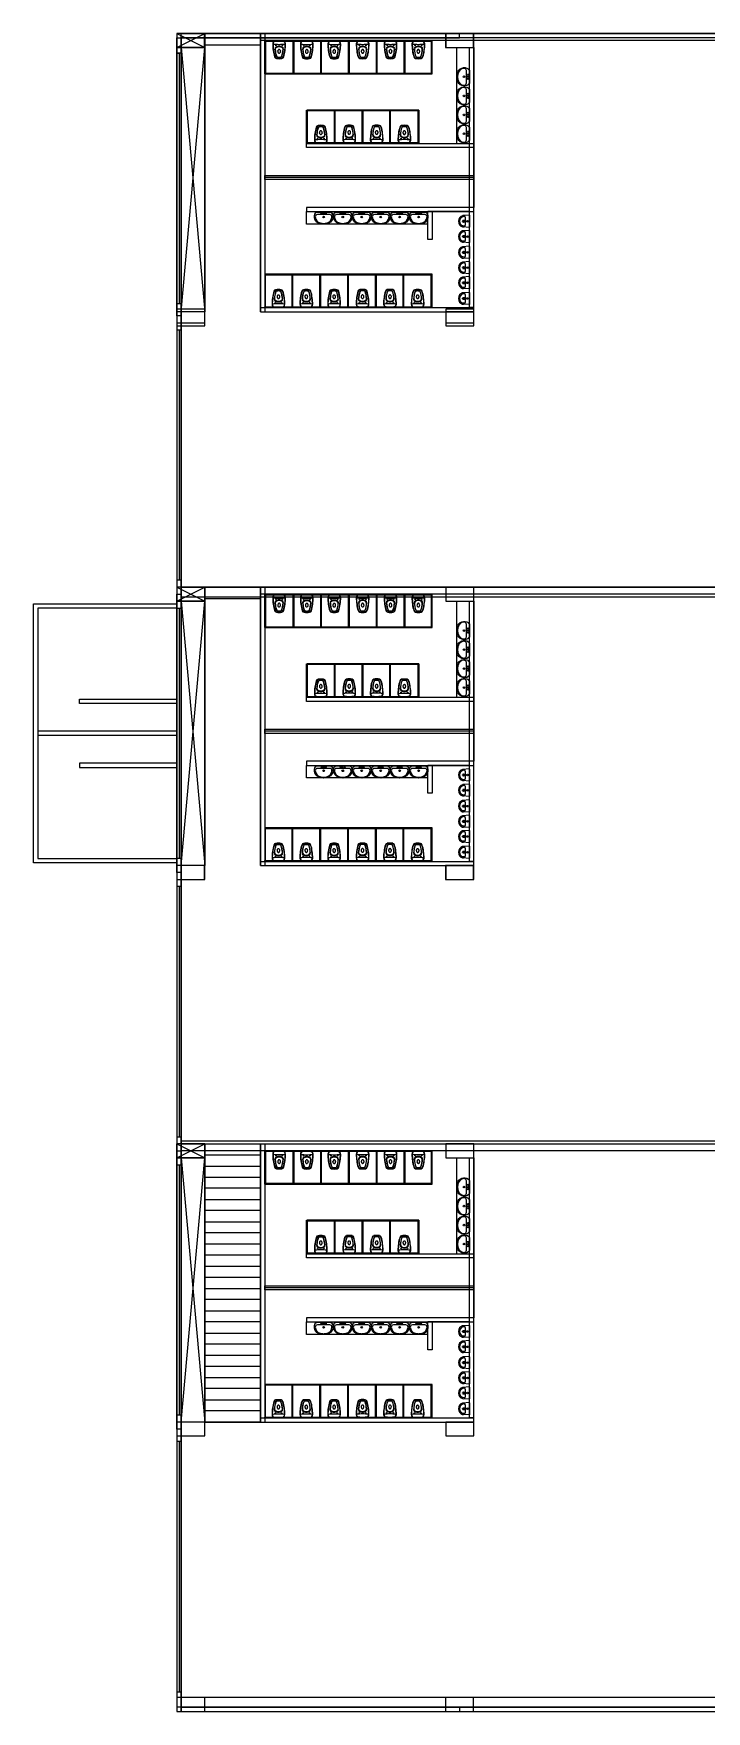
# Model space of a CAD drawing. Header units: millimetres. Extents: x 332 to 5606, y 276 to 1426.
# Drawn here: x 1096.6 to 1120.8, y 756.1 to 816.4 of the extents above; entities that cross this region are included whole.
import ezdxf

# ---------------------------------------------------------------- set-up
doc = ezdxf.new("R2010")
doc.units = ezdxf.units.MM

# ---------------------------------------------------------------- blocks, each defined once
blk = doc.blocks.new('vaso_cx_acoplada_1')
at = {"linetype": 'Continuous'}
for centre in [(-0.111, -0.242), (0.122, -0.242)]:
    blk.add_circle(centre, 0.008, dxfattribs=at)
for centre, radius, start, end in [((-0.115, -0.184), 0.11, 136.53258, 180), ((1.375, -0.195), 1.6, 179.59001, 196.60114), ((0.001, -0.212), 0.215, 171.57167, 179.2851), ((1.375, -0.195), 1.59, 180.52436, 196.19572), ((0.001, -0.212), 0.215, 163.97838, 171.57167), ((-0.204, -0.182), 0.008, 171.57167, 263.63486), ((-0.101, -0.184), 0.11, 136.53258, 164.49464), ((0.005, 1.698), 1.9, 263.63486, 270), ((-0.249, -0.065), 0.07, 321.85553, 326.36654), ((-0.183, -0.109), 0.01, 95.71718, 146.36654), ((0.005, -1.99), 1.9, 90, 95.71718), ((-0.235, -0.065), 0.07, 321.85553, 326.36654), ((-0.16, -0.118), 0.0225, 114.52369, 139.29493), ((-0.071, -0.363), 0.075, 120.55827, 184.24766), ((0.852, -0.295), 1, 184.24766, 200.25979), ((-0.061, -0.382), 0.075, 116.10896, 182.02894), ((0.664, -0.356), 0.8, 182.02894, 200.9188), ((0.005, -0.493), 0.225, 90, 120.55827), ((0.005, -0.517), 0.225, 90, 116.10896), ((0.019, -0.458), 0.0636, 167.77794, 198.82445), ((-0.038, -0.446), 0.00501, 140.01374, 160.52979), ((-0.045, -0.439), 0.00416, 309.47185, 346.49014), ((0.048, -0.453), 0.0893, 163.27766, 172.12192), ((0.022, -0.458), 0.0664, 197.88836, 217.92673), ((0.027, -0.446), 0.0677, 144.04569, 163.27766), ((0.012, -0.466), 0.0536, 217.92673, 242.00627), ((0.014, -0.437), 0.0515, 119.72953, 144.04569), ((0.005, -0.478), 0.0398, 242.00627, 270), ((0.005, -0.422), 0.0347, 90, 119.72953), ((0.005, -1.99), 1.9, 84.28282, 90), ((0.005, 1.698), 1.9, 270, 276.36514), ((0.005, -0.493), 0.225, 59.44173, 90), ((0.005, -0.517), 0.225, 63.89104, 90), ((0.005, -0.422), 0.0347, 60.27047, 90), ((0.005, -0.478), 0.0398, 270, 297.99373), ((-0.003, -0.437), 0.0515, 35.95431, 60.27047), ((-0.001, -0.466), 0.0536, 297.99373, 322.07327), ((-0.016, -0.446), 0.0677, 16.72234, 35.95431), ((-0.011, -0.458), 0.0664, 322.07327, 342.11164), ((-0.037, -0.453), 0.0893, 7.87808, 16.72234), ((0.056, -0.439), 0.00416, 193.50986, 230.52815), ((-0.008, -0.458), 0.0636, 341.17555, 12.22206), ((0.049, -0.446), 0.00501, 19.47021, 39.98626), ((-0.653, -0.356), 0.8, 339.0812, 357.97106), ((-0.841, -0.295), 1, 339.74021, 355.75234), ((0.071, -0.382), 0.075, 357.97106, 63.89104), ((0.082, -0.363), 0.075, 355.75234, 59.44173), ((-1.364, -0.195), 1.59, 343.80428, 359.47564), ((-1.364, -0.195), 1.6, 343.39886, 0.40999), ((0.171, -0.118), 0.0225, 40.70507, 65.47631), ((0.246, -0.065), 0.07, 213.63346, 218.14447), ((0.111, -0.184), 0.11, 15.50536, 43.46742), ((0.194, -0.109), 0.01, 33.63346, 84.28282), ((0.26, -0.065), 0.07, 213.63346, 218.14447), ((0.125, -0.184), 0.11, 0, 43.46742), ((0.215, -0.182), 0.008, 276.36514, 8.42833), ((0.01, -0.212), 0.215, 8.42833, 16.02162), ((0.01, -0.212), 0.215, 0.7149, 8.42833), ((-0.081, -0.629), 0.08, 196.60114, 260.40415), ((-0.075, -0.616), 0.08, 196.19572, 260.88992), ((0.005, -0.117), 0.6, 260.40415, 270), ((0.005, -0.117), 0.586, 260.88992, 270), ((-0.062, -0.632), 0.026, 200.25979, 262.53667), ((-0.059, -0.633), 0.026, 200.9188, 262.88031), ((0.005, -0.117), 0.546, 262.53667, 270), ((0.005, -0.117), 0.546, 270, 277.46333), ((0.005, -0.117), 0.586, 270, 279.11008), ((0.005, -0.117), 0.6, 270, 279.59585), ((0.07, -0.633), 0.026, 277.11969, 339.0812), ((0.073, -0.632), 0.026, 277.46333, 339.74021), ((0.086, -0.616), 0.08, 279.11008, 343.80428), ((0.092, -0.629), 0.08, 279.59585, 343.39886)]:
    blk.add_arc(centre, radius, start, end, dxfattribs=at)
blk = doc.blocks.new('mictorio')
for p, q in [((-0.214, 0), (0.214, 0)), ((-0.221, -0.008), (-0.203, -0.242)), ((-0.171, -0.19), (-0.165, -0.236)), ((-0.143, -0.157), (0.143, -0.157)), ((0.171, -0.19), (0.165, -0.236)), ((0.221, -0.008), (0.203, -0.242))]:
    blk.add_line(p, q)
for centre, radius in [((-0.028, -0.196), 0.0107), ((-0.028, -0.227), 0.0107), ((0, -0.072), 0.0286), ((0, -0.072), 0.0143), ((0, -0.18), 0.0107), ((0, -0.243), 0.0107), ((0.028, -0.196), 0.0107), ((0.028, -0.227), 0.0107)]:
    blk.add_circle(centre, radius)
for centre, radius, start, end in [((-0.214, -0.007), 0.00716, 90, 184.572), ((0.214, -0.007), 0.00716, 355.428, 90), ((-0.13, -0.229), 0.0737, 108.63175, 194.85038), ((0, -0.192), 0.209, 195.65293, 344.34707), ((-0.143, -0.186), 0.0286, 90, 187.76517), ((0, -0.181), 0.174, 198.68934, 341.31066), ((0.143, -0.186), 0.0286, 352.23483, 90), ((0.13, -0.229), 0.0737, 345.14962, 71.36825)]:
    blk.add_arc(centre, radius, start, end)
blk = doc.blocks.new('lavatorio_66x45')
blk.add_lwpolyline([(-0.285, -0.029, -0.247757), (-0.23, 0), (0, 0), (0.23, 0, -0.247757), (0.285, -0.029, -0.523187), (0.129, -0.437, -0.064231), (0, -0.454, -0.064231), (-0.129, -0.437, -0.523187)], format="xyb", close=True)
for points in [[(0.122, -0.408, 0.331039), (0.301, -0.191, 0.428943), (0.221, -0.107), (0, -0.107), (-0.221, -0.107, 0.428943), (-0.301, -0.191, 0.331039), (-0.122, -0.408)], [(-0.284, -0.053, -0.019603), (-0.274, -0.037, -0.247757), (-0.23, -0.013), (0.23, -0.013, -0.247757), (0.274, -0.037, -0.019603), (0.284, -0.053, -0.064281)]]:
    blk.add_lwpolyline(points, format="xyb")
for centre, radius in [((-0.074, -0.053), 0.0234), ((0, -0.194), 0.03), ((0, -0.053), 0.0234), ((0.074, -0.053), 0.0234)]:
    blk.add_circle(centre, radius)
for start, end in [(253.49072, 270), (270, 286.50928)]:
    blk.add_arc((0, 0.053), 0.477, start, end)

msp = doc.modelspace()

# ---------------------------------------------------------------- linework, layer by layer
for p, q in [((1102.75, 816.425), (1101.75, 816.425)), ((1101.75, 816.425), (1101.75, 815.925)), ((1101.75, 815.925), (1102.75, 815.925)), ((1222.057, 816.425), (1101.757, 816.425)), ((1101.757, 816.425), (1101.757, 756.125)), ((1102.757, 816.425), (1101.757, 816.425)), ((1101.757, 806.275), (1101.757, 816.275)), ((1101.757, 816.275), (1101.907, 816.275)), ((1101.757, 815.925), (1102.757, 815.925)), ((1101.907, 816.275), (1101.907, 816.425)), ((1221.907, 816.275), (1101.907, 816.275)), ((1101.907, 816.275), (1101.907, 756.275)), ((1101.907, 816.275), (1111.907, 816.275)), ((1101.907, 815.925), (1101.907, 815.725)), ((1101.907, 815.925), (1102.757, 815.925)), ((1102.75, 815.925), (1102.75, 816.425)), ((1102.757, 815.925), (1102.757, 816.425)), ((1102.757, 806.425), (1102.757, 816.425)), ((1102.757, 816.425), (1104.757, 816.425)), ((1102.757, 816.025), (1104.757, 816.025)), ((1102.757, 816.025), (1102.757, 815.625)), ((1104.757, 816.425), (1104.757, 815.925)), ((1104.757, 806.425), (1104.757, 816.425)), ((1112.407, 816.425), (1111.407, 816.425)), ((1111.407, 816.425), (1111.407, 815.925)), ((1111.407, 815.925), (1112.407, 815.925)), ((1112.414, 816.425), (1111.414, 816.425)), ((1111.414, 816.425), (1111.414, 815.925)), ((1111.414, 815.925), (1112.414, 815.925)), ((1111.907, 816.275), (1111.907, 816.425)), ((1111.907, 816.425), (1121.907, 816.425)), ((1112.407, 815.925), (1112.407, 816.425)), ((1112.414, 815.925), (1112.414, 816.425)), ((1101.907, 815.725), (1101.757, 815.725)), ((1101.757, 815.725), (1101.832, 815.725)), ((1101.907, 815.725), (1101.757, 815.725)), ((1101.832, 815.725), (1101.832, 806.725)), ((1102.757, 815.625), (1102.757, 815.225)), ((1102.757, 814.825), (1102.757, 814.425)), ((1104.757, 815.225), (1104.757, 814.825)), ((1104.757, 814.425), (1104.757, 814.025)), ((1102.757, 814.025), (1102.757, 813.625)), ((1104.757, 813.625), (1104.757, 813.225)), ((1102.757, 813.225), (1102.757, 812.825)), ((1102.757, 812.425), (1102.757, 812.025)), ((1104.757, 812.825), (1104.757, 812.425)), ((1104.757, 812.025), (1104.757, 811.625)), ((1102.757, 811.625), (1102.757, 811.225)), ((1104.757, 811.225), (1104.757, 810.825)), ((1102.757, 810.825), (1102.757, 810.425)), ((1102.757, 810.025), (1102.757, 809.625)), ((1104.757, 810.425), (1104.757, 810.025)), ((1104.757, 809.625), (1104.757, 809.225)), ((1102.757, 809.225), (1102.757, 808.825)), ((1104.757, 808.825), (1104.757, 808.425)), ((1102.757, 808.425), (1102.757, 808.025)), ((1104.757, 808.025), (1104.757, 807.625)), ((1102.757, 807.625), (1102.757, 807.225)), ((1102.757, 806.825), (1102.757, 806.425)), ((1104.757, 807.225), (1104.757, 806.825)), ((1101.757, 806.725), (1101.907, 806.725)), ((1102.757, 806.525), (1101.757, 806.525)), ((1101.757, 806.525), (1101.757, 806.025)), ((1102.757, 806.425), (1101.757, 806.425)), ((1101.907, 806.275), (1101.757, 806.275)), ((1101.907, 796.275), (1101.907, 806.275)), ((1102.757, 806.025), (1102.757, 806.525)), ((1102.757, 805.925), (1102.757, 806.425)), ((1112.414, 806.525), (1111.414, 806.525)), ((1111.414, 806.525), (1111.414, 806.025)), ((1112.414, 806.425), (1111.414, 806.425)), ((1111.414, 806.425), (1111.414, 805.925)), ((1112.414, 806.025), (1112.414, 806.525)), ((1112.414, 805.925), (1112.414, 806.425)), ((1101.757, 806.025), (1102.757, 806.025)), ((1101.757, 805.925), (1102.757, 805.925)), ((1101.757, 805.775), (1101.907, 805.775)), ((1101.832, 805.775), (1101.832, 796.775)), ((1111.414, 806.025), (1112.414, 806.025)), ((1111.414, 805.925), (1112.414, 805.925)), ((1101.907, 796.775), (1101.757, 796.775)), ((1102.757, 796.525), (1101.757, 796.525)), ((1101.757, 796.525), (1101.757, 796.025)), ((1102.757, 796.525), (1101.757, 796.525)), ((1101.757, 786.275), (1101.757, 796.275)), ((1101.757, 796.275), (1101.907, 796.275)), ((1101.757, 796.025), (1102.757, 796.025)), ((1101.757, 796.025), (1102.757, 796.025)), ((1101.907, 796.025), (1102.757, 796.025)), ((1102.757, 796.025), (1102.757, 796.525)), ((1102.757, 796.025), (1102.757, 796.525)), ((1102.757, 786.525), (1102.757, 796.525)), ((1102.757, 796.525), (1104.757, 796.525)), ((1102.757, 796.125), (1104.757, 796.125)), ((1102.757, 796.125), (1102.757, 795.725)), ((1104.757, 796.525), (1104.757, 796.025)), ((1104.757, 786.525), (1104.757, 796.525)), ((1112.414, 796.525), (1111.414, 796.525)), ((1111.414, 796.525), (1111.414, 796.025)), ((1112.414, 796.525), (1111.414, 796.525)), ((1111.414, 796.525), (1111.414, 796.025)), ((1111.414, 796.025), (1112.414, 796.025)), ((1111.414, 796.025), (1112.414, 796.025)), ((1112.414, 796.025), (1112.414, 796.525)), ((1112.414, 796.025), (1112.414, 796.525)), ((1101.757, 795.775), (1101.907, 795.775)), ((1101.832, 795.775), (1101.832, 786.775)), ((1102.757, 795.725), (1102.757, 795.325)), ((1102.757, 794.925), (1102.757, 794.525)), ((1104.757, 795.325), (1104.757, 794.925)), ((1104.757, 794.525), (1104.757, 794.125)), ((1102.757, 794.125), (1102.757, 793.725)), ((1104.757, 793.725), (1104.757, 793.325)), ((1102.757, 793.325), (1102.757, 792.925)), ((1102.757, 792.525), (1102.757, 792.125)), ((1104.757, 792.925), (1104.757, 792.525)), ((1104.757, 792.125), (1104.757, 791.725)), ((1102.757, 791.725), (1102.757, 791.325)), ((1104.757, 791.325), (1104.757, 790.925)), ((1102.757, 790.925), (1102.757, 790.525)), ((1102.757, 790.125), (1102.757, 789.725)), ((1104.757, 790.525), (1104.757, 790.125)), ((1104.757, 789.725), (1104.757, 789.325)), ((1102.757, 789.325), (1102.757, 788.925)), ((1104.757, 788.925), (1104.757, 788.525)), ((1102.757, 788.525), (1102.757, 788.125)), ((1104.757, 788.125), (1104.757, 787.725)), ((1102.757, 787.725), (1102.757, 787.325)), ((1102.757, 786.925), (1102.757, 786.525)), ((1104.757, 787.325), (1104.757, 786.925)), ((1102.75, 786.525), (1101.75, 786.525)), ((1101.75, 786.525), (1101.75, 786.025)), ((1101.907, 786.775), (1101.757, 786.775)), ((1102.757, 786.525), (1101.757, 786.525)), ((1102.75, 786.025), (1102.75, 786.525)), ((1102.757, 786.025), (1102.757, 786.525)), ((1112.407, 786.525), (1111.407, 786.525)), ((1111.407, 786.525), (1111.407, 786.025)), ((1112.414, 786.525), (1111.414, 786.525)), ((1111.414, 786.525), (1111.414, 786.025)), ((1112.407, 786.025), (1112.407, 786.525)), ((1112.414, 786.025), (1112.414, 786.525)), ((1101.75, 786.025), (1102.75, 786.025)), ((1101.907, 786.275), (1101.757, 786.275)), ((1101.757, 786.025), (1102.757, 786.025)), ((1101.907, 785.775), (1101.757, 785.775)), ((1101.832, 785.775), (1101.832, 776.775)), ((1101.907, 776.275), (1101.907, 786.275)), ((1111.407, 786.025), (1112.407, 786.025)), ((1111.414, 786.025), (1112.414, 786.025)), ((1101.757, 776.775), (1101.907, 776.775)), ((1102.757, 776.525), (1101.757, 776.525)), ((1101.757, 776.525), (1101.757, 776.025)), ((1101.757, 766.275), (1101.757, 776.275)), ((1101.757, 776.275), (1101.907, 776.275)), ((1102.757, 776.025), (1102.757, 776.525)), ((1102.757, 766.525), (1102.757, 776.525)), ((1102.757, 776.525), (1104.757, 776.525)), ((1102.757, 776.125), (1104.757, 776.125)), ((1102.757, 776.125), (1102.757, 775.725)), ((1104.757, 776.525), (1104.757, 776.025)), ((1104.757, 766.525), (1104.757, 776.525)), ((1112.414, 776.525), (1111.414, 776.525)), ((1111.414, 776.525), (1111.414, 776.025)), ((1112.414, 776.025), (1112.414, 776.525)), ((1101.757, 776.025), (1102.757, 776.025)), ((1101.757, 775.775), (1101.907, 775.775)), ((1101.832, 775.775), (1101.832, 766.775)), ((1101.907, 776.025), (1102.757, 776.025)), ((1102.757, 775.725), (1104.757, 775.725)), ((1102.757, 775.725), (1102.757, 775.325)), ((1111.414, 776.025), (1112.414, 776.025)), ((1102.757, 775.325), (1104.757, 775.325)), ((1104.757, 774.925), (1102.757, 774.925)), ((1102.757, 774.925), (1102.757, 774.525)), ((1104.757, 775.325), (1104.757, 774.925)), ((1102.757, 774.525), (1104.757, 774.525)), ((1104.757, 774.525), (1104.757, 774.125)), ((1104.757, 774.125), (1102.757, 774.125)), ((1102.757, 774.125), (1102.757, 773.725)), ((1102.757, 773.725), (1104.757, 773.725)), ((1104.757, 773.725), (1104.757, 773.325)), ((1104.757, 773.325), (1102.757, 773.325)), ((1102.757, 773.325), (1102.757, 772.925)), ((1102.757, 772.925), (1104.757, 772.925)), ((1104.757, 772.525), (1102.757, 772.525)), ((1102.757, 772.525), (1102.757, 772.125)), ((1104.757, 772.925), (1104.757, 772.525)), ((1102.757, 772.125), (1104.757, 772.125)), ((1104.757, 772.125), (1104.757, 771.725)), ((1104.757, 771.725), (1102.757, 771.725)), ((1102.757, 771.725), (1102.757, 771.325)), ((1102.757, 771.325), (1104.757, 771.325)), ((1104.757, 771.325), (1104.757, 770.925)), ((1104.757, 770.925), (1102.757, 770.925)), ((1102.757, 770.925), (1102.757, 770.525)), ((1102.757, 770.525), (1104.757, 770.525)), ((1104.757, 770.125), (1102.757, 770.125)), ((1102.757, 770.125), (1102.757, 769.725)), ((1104.757, 770.525), (1104.757, 770.125)), ((1102.757, 769.725), (1104.757, 769.725)), ((1104.757, 769.725), (1104.757, 769.325)), ((1104.757, 769.325), (1102.757, 769.325)), ((1102.757, 769.325), (1102.757, 768.925)), ((1102.757, 768.925), (1104.757, 768.925)), ((1104.757, 768.925), (1104.757, 768.525)), ((1104.757, 768.525), (1102.757, 768.525)), ((1102.757, 768.525), (1102.757, 768.125)), ((1102.757, 768.125), (1104.757, 768.125)), ((1104.757, 767.725), (1102.757, 767.725)), ((1102.757, 767.725), (1102.757, 767.325)), ((1104.757, 768.125), (1104.757, 767.725)), ((1102.757, 767.325), (1104.757, 767.325)), ((1104.757, 767.325), (1104.757, 766.925)), ((1101.907, 766.775), (1101.757, 766.775)), ((1102.757, 766.525), (1101.757, 766.525)), ((1101.757, 766.525), (1101.757, 766.025)), ((1104.757, 766.925), (1102.757, 766.925)), ((1102.757, 766.925), (1102.757, 766.525)), ((1102.757, 766.025), (1102.757, 766.525)), ((1104.757, 766.525), (1102.757, 766.525)), ((1102.757, 766.525), (1104.757, 766.525)), ((1112.414, 766.525), (1111.414, 766.525)), ((1111.414, 766.525), (1111.414, 766.025)), ((1112.414, 766.025), (1112.414, 766.525)), ((1101.907, 766.275), (1101.757, 766.275)), ((1101.757, 766.025), (1102.757, 766.025)), ((1101.907, 765.825), (1101.757, 765.825)), ((1101.832, 765.825), (1101.832, 756.825)), ((1101.907, 756.275), (1101.907, 766.275)), ((1111.414, 766.025), (1112.414, 766.025)), ((1101.757, 756.825), (1101.907, 756.825)), ((1102.757, 756.625), (1101.757, 756.625)), ((1101.757, 756.625), (1101.757, 756.125)), ((1101.907, 756.275), (1101.757, 756.275)), ((1101.907, 756.275), (1221.907, 756.275)), ((1101.907, 756.275), (1111.907, 756.275)), ((1101.907, 756.275), (1101.907, 756.125)), ((1101.907, 756.125), (1101.907, 756.275)), ((1102.757, 756.125), (1102.757, 756.625)), ((1112.407, 756.625), (1111.407, 756.625)), ((1111.407, 756.625), (1111.407, 756.125)), ((1111.907, 756.275), (1111.907, 756.275)), ((1111.907, 756.275), (1111.907, 756.125)), ((1112.407, 756.125), (1112.407, 756.625)), ((1101.757, 756.125), (1222.057, 756.125)), ((1101.757, 756.125), (1102.757, 756.125)), ((1111.407, 756.125), (1112.407, 756.125)), ((1111.907, 756.125), (1121.907, 756.125))]:
    msp.add_line(p, q)
at = {"color": 1}
for p, q in [((1101.757, 816.425), (1102.757, 815.925)), ((1101.757, 815.925), (1102.757, 816.425)), ((1102.757, 816.425), (1101.757, 816.425)), ((1102.757, 815.925), (1101.757, 815.925)), ((1101.907, 806.425), (1102.757, 815.925)), ((1102.757, 815.925), (1101.907, 815.925)), ((1101.907, 815.925), (1102.757, 806.425)), ((1102.757, 816.425), (1102.757, 816.025)), ((1102.757, 816.425), (1102.757, 815.925)), ((1102.757, 815.925), (1102.757, 806.425)), ((1104.757, 816.425), (1104.907, 816.425)), ((1211.414, 816.175), (1104.757, 816.175)), ((1104.757, 815.925), (1104.757, 806.425)), ((1104.907, 816.425), (1104.907, 806.425)), ((1112.414, 806.425), (1112.414, 816.425)), ((1102.757, 806.425), (1101.907, 806.425)), ((1104.757, 806.425), (1104.757, 806.575)), ((1104.757, 806.575), (1112.414, 806.575)), ((1104.757, 806.425), (1112.414, 806.425)), ((1101.757, 796.525), (1102.757, 796.025)), ((1101.757, 796.025), (1102.757, 796.525)), ((1102.757, 796.525), (1101.757, 796.525)), ((1102.757, 796.025), (1101.757, 796.025)), ((1101.907, 786.525), (1102.757, 796.025)), ((1102.757, 796.025), (1101.907, 796.025)), ((1101.907, 796.025), (1102.757, 786.525)), ((1102.757, 796.525), (1102.757, 796.125)), ((1102.757, 796.525), (1102.757, 796.025)), ((1102.757, 796.025), (1102.757, 786.525)), ((1104.757, 796.525), (1104.907, 796.525)), ((1211.414, 796.275), (1104.757, 796.275)), ((1104.757, 796.025), (1104.757, 786.525)), ((1104.907, 796.525), (1104.907, 786.525)), ((1112.414, 786.525), (1112.414, 796.525)), ((1096.607, 786.625), (1096.607, 795.925)), ((1096.607, 795.925), (1101.757, 795.925)), ((1101.757, 795.775), (1096.757, 795.775)), ((1096.757, 795.775), (1096.757, 791.275)), ((1101.757, 795.925), (1101.757, 786.625)), ((1098.257, 792.35), (1098.257, 792.5)), ((1098.257, 792.5), (1101.757, 792.5)), ((1101.757, 792.35), (1098.257, 792.35)), ((1101.757, 791.35), (1096.757, 791.35)), ((1096.757, 791.275), (1096.757, 786.775)), ((1101.757, 791.2), (1096.757, 791.2)), ((1101.757, 790.2), (1098.257, 790.2)), ((1098.257, 790.2), (1098.257, 790.05)), ((1098.257, 790.05), (1101.757, 790.05)), ((1101.757, 786.625), (1096.607, 786.625)), ((1096.757, 786.775), (1101.757, 786.775)), ((1102.757, 786.525), (1101.907, 786.525)), ((1104.757, 786.525), (1104.757, 786.675)), ((1104.757, 786.675), (1112.414, 786.675)), ((1104.757, 786.525), (1112.414, 786.525)), ((1101.757, 776.525), (1102.757, 776.025)), ((1101.757, 776.025), (1102.757, 776.525)), ((1102.757, 776.525), (1101.757, 776.525)), ((1101.757, 776.525), (1101.757, 776.025)), ((1101.757, 776.025), (1101.757, 776.525)), ((1101.757, 776.525), (1101.757, 756.125)), ((1102.757, 776.525), (1102.757, 776.125)), ((1102.757, 776.525), (1102.757, 776.025)), ((1104.757, 776.525), (1104.907, 776.525)), ((1211.414, 776.275), (1104.757, 776.275)), ((1104.907, 776.525), (1104.907, 766.525)), ((1112.414, 766.525), (1112.414, 776.525)), ((1102.757, 776.025), (1101.757, 776.025)), ((1101.757, 776.025), (1101.757, 776.025)), ((1101.907, 766.525), (1102.757, 776.025)), ((1102.757, 776.025), (1101.907, 776.025)), ((1101.907, 776.025), (1102.757, 766.525)), ((1102.757, 776.025), (1102.757, 766.525)), ((1104.757, 776.025), (1104.757, 766.525)), ((1102.757, 766.525), (1101.907, 766.525)), ((1104.757, 766.525), (1104.757, 766.675)), ((1104.757, 766.675), (1112.414, 766.675)), ((1104.757, 766.525), (1112.414, 766.525))]:
    msp.add_line(p, q, dxfattribs=at)
at = {"color": 3}
for p, q in [((1104.906, 816.175), (1104.906, 814.975)), ((1104.921, 816.175), (1104.906, 816.175)), ((1110.891, 816.145), (1104.906, 816.145)), ((1105.921, 816.175), (1104.921, 816.175)), ((1104.921, 816.175), (1104.921, 814.975)), ((1104.921, 816.175), (1104.921, 814.975)), ((1104.936, 816.175), (1104.936, 814.975)), ((1106.921, 816.175), (1105.921, 816.175)), ((1105.921, 816.175), (1105.921, 814.975)), ((1105.921, 816.175), (1105.951, 816.175)), ((1105.951, 816.175), (1105.951, 814.975)), ((1106.906, 816.175), (1106.906, 814.975)), ((1107.921, 816.175), (1106.921, 816.175)), ((1106.921, 816.175), (1106.921, 814.975)), ((1106.921, 816.175), (1106.921, 814.975)), ((1106.936, 816.175), (1106.936, 814.975)), ((1107.906, 816.175), (1107.906, 814.975)), ((1108.921, 816.175), (1107.921, 816.175)), ((1107.921, 816.175), (1107.921, 814.975)), ((1107.921, 816.175), (1107.921, 814.975)), ((1107.936, 816.175), (1107.936, 814.975)), ((1108.906, 816.175), (1108.906, 814.975)), ((1109.921, 816.175), (1108.921, 816.175)), ((1108.921, 816.175), (1108.921, 814.975)), ((1108.921, 816.175), (1108.921, 814.975)), ((1108.936, 816.175), (1108.936, 814.975)), ((1109.921, 816.175), (1109.906, 816.175)), ((1109.906, 816.175), (1109.906, 814.975)), ((1110.921, 816.175), (1109.921, 816.175)), ((1109.921, 816.175), (1109.921, 814.975)), ((1110.921, 816.175), (1109.921, 816.175)), ((1109.921, 816.175), (1109.936, 816.175)), ((1109.936, 816.175), (1109.936, 814.975)), ((1110.921, 816.175), (1110.891, 816.175)), ((1110.891, 816.175), (1110.891, 814.975)), ((1110.921, 814.975), (1110.921, 816.175)), ((1112.264, 806.579), (1112.264, 815.925)), ((1112.264, 815.925), (1112.414, 815.925)), ((1112.414, 815.925), (1112.414, 811.25)), ((1104.906, 815.005), (1110.921, 815.005)), ((1104.906, 814.975), (1104.921, 814.975)), ((1104.921, 814.975), (1105.921, 814.975)), ((1105.921, 814.975), (1105.921, 815.005)), ((1105.921, 814.975), (1106.921, 814.975)), ((1106.921, 814.975), (1107.921, 814.975)), ((1107.921, 814.975), (1108.921, 814.975)), ((1108.921, 814.975), (1109.921, 814.975)), ((1109.921, 814.975), (1110.921, 814.975)), ((1106.414, 812.475), (1106.414, 813.675)), ((1106.414, 813.675), (1110.444, 813.675)), ((1110.444, 813.645), (1106.414, 813.645)), ((1106.429, 812.475), (1106.429, 813.675)), ((1107.429, 813.675), (1106.429, 813.675)), ((1106.429, 812.475), (1106.429, 813.675)), ((1106.444, 812.475), (1106.444, 813.675)), ((1107.414, 812.475), (1107.414, 813.675)), ((1107.429, 812.475), (1107.429, 813.675)), ((1108.429, 813.675), (1107.429, 813.675)), ((1107.429, 812.475), (1107.429, 813.675)), ((1107.444, 812.475), (1107.444, 813.675)), ((1108.414, 812.475), (1108.414, 813.675)), ((1108.429, 812.475), (1108.429, 813.675)), ((1109.429, 813.675), (1108.429, 813.675)), ((1108.429, 812.475), (1108.429, 813.675)), ((1108.444, 812.475), (1108.444, 813.675)), ((1109.399, 812.475), (1109.399, 813.675)), ((1109.429, 812.475), (1109.429, 813.675)), ((1110.429, 813.675), (1109.429, 813.675)), ((1109.429, 813.675), (1109.429, 813.645)), ((1110.414, 812.475), (1110.414, 813.675)), ((1110.429, 812.475), (1110.429, 813.675)), ((1110.429, 812.475), (1110.429, 813.675)), ((1110.444, 813.675), (1110.429, 813.675)), ((1110.444, 812.475), (1110.444, 813.675)), ((1110.444, 813.675), (1110.444, 812.475)), ((1106.414, 812.505), (1110.444, 812.505)), ((1106.414, 812.325), (1106.414, 812.475)), ((1106.414, 812.475), (1112.414, 812.475)), ((1112.414, 812.325), (1106.414, 812.325)), ((1106.429, 812.475), (1107.429, 812.475)), ((1107.429, 812.475), (1108.429, 812.475)), ((1108.429, 812.475), (1109.429, 812.475)), ((1109.429, 812.475), (1109.399, 812.475)), ((1109.429, 812.475), (1110.429, 812.475)), ((1110.429, 812.475), (1110.444, 812.475)), ((1112.414, 811.325), (1112.414, 812.325)), ((1104.907, 811.175), (1104.907, 811.325)), ((1104.907, 811.325), (1112.414, 811.325)), ((1112.414, 811.25), (1104.907, 811.25)), ((1112.414, 811.175), (1104.907, 811.175)), ((1112.414, 806.575), (1112.414, 811.25)), ((1112.414, 811.25), (1112.414, 811.175)), ((1112.414, 811.175), (1112.414, 810.175)), ((1112.414, 810.175), (1106.414, 810.175)), ((1106.414, 810.175), (1106.414, 810.025)), ((1106.414, 810.025), (1112.414, 810.025)), ((1112.264, 810.025), (1110.764, 810.025)), ((1110.772, 809.025), (1110.772, 810.025)), ((1110.922, 810.025), (1110.922, 809.025)), ((1110.922, 809.025), (1110.772, 809.025)), ((1105.907, 807.775), (1104.907, 807.775)), ((1104.907, 807.775), (1104.907, 806.575)), ((1110.922, 807.745), (1104.907, 807.745)), ((1104.937, 806.575), (1104.937, 807.775)), ((1105.892, 806.575), (1105.892, 807.775)), ((1105.907, 806.575), (1105.907, 807.775)), ((1106.907, 807.775), (1105.907, 807.775)), ((1105.922, 806.575), (1105.922, 807.775)), ((1106.892, 806.575), (1106.892, 807.775)), ((1106.907, 806.575), (1106.907, 807.775)), ((1107.907, 807.775), (1106.907, 807.775)), ((1106.907, 806.575), (1106.907, 807.775)), ((1106.922, 806.575), (1106.922, 807.775)), ((1107.892, 806.575), (1107.892, 807.775)), ((1107.907, 806.575), (1107.907, 807.775)), ((1108.907, 807.775), (1107.907, 807.775)), ((1107.907, 806.575), (1107.907, 807.775)), ((1107.922, 806.575), (1107.922, 807.775)), ((1108.892, 806.575), (1108.892, 807.775)), ((1108.907, 806.575), (1108.907, 807.775)), ((1109.907, 807.775), (1108.907, 807.775)), ((1108.907, 806.575), (1108.907, 807.775)), ((1108.922, 806.575), (1108.922, 807.775)), ((1109.877, 806.575), (1109.877, 807.775)), ((1109.907, 806.575), (1109.907, 807.775)), ((1110.907, 807.775), (1109.907, 807.775)), ((1109.907, 807.775), (1109.907, 807.745)), ((1110.892, 806.575), (1110.892, 807.775)), ((1110.907, 806.575), (1110.907, 807.775)), ((1110.907, 806.575), (1110.907, 807.775)), ((1110.922, 807.775), (1110.907, 807.775)), ((1110.922, 806.575), (1110.922, 807.775)), ((1104.907, 806.575), (1104.907, 806.605)), ((1104.907, 806.575), (1105.907, 806.575)), ((1104.907, 806.575), (1105.907, 806.575)), ((1104.907, 806.575), (1104.937, 806.575)), ((1104.937, 806.605), (1110.922, 806.605)), ((1105.907, 806.575), (1105.892, 806.575)), ((1105.907, 806.575), (1106.907, 806.575)), ((1105.907, 806.575), (1105.922, 806.575)), ((1106.907, 806.575), (1107.907, 806.575)), ((1107.907, 806.575), (1108.907, 806.575)), ((1108.907, 806.575), (1109.907, 806.575)), ((1109.907, 806.575), (1109.877, 806.575)), ((1109.907, 806.575), (1110.907, 806.575)), ((1110.907, 806.575), (1110.922, 806.575)), ((1112.414, 806.575), (1112.264, 806.579)), ((1104.906, 796.275), (1104.906, 795.075)), ((1104.921, 796.275), (1104.906, 796.275)), ((1110.891, 796.245), (1104.906, 796.245)), ((1105.921, 796.275), (1104.921, 796.275)), ((1104.921, 796.275), (1104.921, 795.075)), ((1104.921, 796.275), (1104.921, 795.075)), ((1104.936, 796.275), (1104.936, 795.075)), ((1106.921, 796.275), (1105.921, 796.275)), ((1105.921, 796.275), (1105.921, 795.075)), ((1105.921, 796.275), (1105.951, 796.275)), ((1105.951, 796.275), (1105.951, 795.075)), ((1106.906, 796.275), (1106.906, 795.075)), ((1107.921, 796.275), (1106.921, 796.275)), ((1106.921, 796.275), (1106.921, 795.075)), ((1106.921, 796.275), (1106.921, 795.075)), ((1106.936, 796.275), (1106.936, 795.075)), ((1107.906, 796.275), (1107.906, 795.075)), ((1108.921, 796.275), (1107.921, 796.275)), ((1107.921, 796.275), (1107.921, 795.075)), ((1107.921, 796.275), (1107.921, 795.075)), ((1107.936, 796.275), (1107.936, 795.075)), ((1108.906, 796.275), (1108.906, 795.075)), ((1109.921, 796.275), (1108.921, 796.275)), ((1108.921, 796.275), (1108.921, 795.075)), ((1108.921, 796.275), (1108.921, 795.075)), ((1108.936, 796.275), (1108.936, 795.075)), ((1109.921, 796.275), (1109.906, 796.275)), ((1109.906, 796.275), (1109.906, 795.075)), ((1110.921, 796.275), (1109.921, 796.275)), ((1109.921, 796.275), (1109.921, 795.075)), ((1110.921, 796.275), (1109.921, 796.275)), ((1109.921, 796.275), (1109.936, 796.275)), ((1109.936, 796.275), (1109.936, 795.075)), ((1110.921, 796.275), (1110.891, 796.275)), ((1110.891, 796.275), (1110.891, 795.075)), ((1110.921, 795.075), (1110.921, 796.275)), ((1112.264, 786.679), (1112.264, 796.025)), ((1112.264, 796.025), (1112.414, 796.025)), ((1112.414, 796.025), (1112.414, 791.35)), ((1104.906, 795.105), (1110.921, 795.105)), ((1104.906, 795.075), (1104.921, 795.075)), ((1104.921, 795.075), (1105.921, 795.075)), ((1105.921, 795.075), (1105.921, 795.105)), ((1105.921, 795.075), (1106.921, 795.075)), ((1106.921, 795.075), (1107.921, 795.075)), ((1107.921, 795.075), (1108.921, 795.075)), ((1108.921, 795.075), (1109.921, 795.075)), ((1109.921, 795.075), (1110.921, 795.075)), ((1106.414, 792.575), (1106.414, 793.775)), ((1106.414, 793.775), (1110.444, 793.775)), ((1110.444, 793.745), (1106.414, 793.745)), ((1106.429, 792.575), (1106.429, 793.775)), ((1107.429, 793.775), (1106.429, 793.775)), ((1106.429, 792.575), (1106.429, 793.775)), ((1106.444, 792.575), (1106.444, 793.775)), ((1107.414, 792.575), (1107.414, 793.775)), ((1107.429, 792.575), (1107.429, 793.775)), ((1108.429, 793.775), (1107.429, 793.775)), ((1107.429, 792.575), (1107.429, 793.775)), ((1107.444, 792.575), (1107.444, 793.775)), ((1108.414, 792.575), (1108.414, 793.775)), ((1108.429, 792.575), (1108.429, 793.775)), ((1109.429, 793.775), (1108.429, 793.775)), ((1108.429, 792.575), (1108.429, 793.775)), ((1108.444, 792.575), (1108.444, 793.775)), ((1109.399, 792.575), (1109.399, 793.775)), ((1109.429, 792.575), (1109.429, 793.775)), ((1110.429, 793.775), (1109.429, 793.775)), ((1109.429, 793.775), (1109.429, 793.745)), ((1110.414, 792.575), (1110.414, 793.775)), ((1110.429, 792.575), (1110.429, 793.775)), ((1110.429, 792.575), (1110.429, 793.775)), ((1110.444, 793.775), (1110.429, 793.775)), ((1110.444, 792.575), (1110.444, 793.775)), ((1110.444, 793.775), (1110.444, 792.575)), ((1106.414, 792.605), (1110.444, 792.605)), ((1106.414, 792.425), (1106.414, 792.575)), ((1106.414, 792.575), (1112.414, 792.575)), ((1112.414, 792.425), (1106.414, 792.425)), ((1106.429, 792.575), (1107.429, 792.575)), ((1107.429, 792.575), (1108.429, 792.575)), ((1108.429, 792.575), (1109.429, 792.575)), ((1109.429, 792.575), (1109.399, 792.575)), ((1109.429, 792.575), (1110.429, 792.575)), ((1110.429, 792.575), (1110.444, 792.575)), ((1112.414, 791.425), (1112.414, 792.425)), ((1104.907, 791.275), (1104.907, 791.425)), ((1104.907, 791.425), (1112.414, 791.425)), ((1112.414, 791.35), (1104.907, 791.35)), ((1112.414, 791.275), (1104.907, 791.275)), ((1112.414, 786.675), (1112.414, 791.35)), ((1112.414, 791.35), (1112.414, 791.275)), ((1112.414, 791.275), (1112.414, 790.275)), ((1112.414, 790.275), (1106.414, 790.275)), ((1106.414, 790.275), (1106.414, 790.125)), ((1106.414, 790.125), (1112.414, 790.125)), ((1112.264, 790.125), (1110.764, 790.125)), ((1110.772, 789.125), (1110.772, 790.125)), ((1110.922, 790.125), (1110.922, 789.125)), ((1110.922, 789.125), (1110.772, 789.125)), ((1105.907, 787.875), (1104.907, 787.875)), ((1104.907, 787.875), (1104.907, 786.675)), ((1110.922, 787.845), (1104.907, 787.845)), ((1104.937, 786.675), (1104.937, 787.875)), ((1105.892, 786.675), (1105.892, 787.875)), ((1105.907, 786.675), (1105.907, 787.875)), ((1106.907, 787.875), (1105.907, 787.875)), ((1105.922, 786.675), (1105.922, 787.875)), ((1106.892, 786.675), (1106.892, 787.875)), ((1106.907, 786.675), (1106.907, 787.875)), ((1107.907, 787.875), (1106.907, 787.875)), ((1106.907, 786.675), (1106.907, 787.875)), ((1106.922, 786.675), (1106.922, 787.875)), ((1107.892, 786.675), (1107.892, 787.875)), ((1107.907, 786.675), (1107.907, 787.875)), ((1108.907, 787.875), (1107.907, 787.875)), ((1107.907, 786.675), (1107.907, 787.875)), ((1107.922, 786.675), (1107.922, 787.875)), ((1108.892, 786.675), (1108.892, 787.875)), ((1108.907, 786.675), (1108.907, 787.875)), ((1109.907, 787.875), (1108.907, 787.875)), ((1108.907, 786.675), (1108.907, 787.875)), ((1108.922, 786.675), (1108.922, 787.875)), ((1109.877, 786.675), (1109.877, 787.875)), ((1109.907, 786.675), (1109.907, 787.875)), ((1110.907, 787.875), (1109.907, 787.875)), ((1109.907, 787.875), (1109.907, 787.845)), ((1110.892, 786.675), (1110.892, 787.875)), ((1110.907, 786.675), (1110.907, 787.875)), ((1110.907, 786.675), (1110.907, 787.875)), ((1110.922, 787.875), (1110.907, 787.875)), ((1110.922, 786.675), (1110.922, 787.875)), ((1104.907, 786.675), (1104.907, 786.705)), ((1104.907, 786.675), (1105.907, 786.675)), ((1104.907, 786.675), (1105.907, 786.675)), ((1104.907, 786.675), (1104.937, 786.675)), ((1104.937, 786.705), (1110.922, 786.705)), ((1105.907, 786.675), (1105.892, 786.675)), ((1105.907, 786.675), (1106.907, 786.675)), ((1105.907, 786.675), (1105.922, 786.675)), ((1106.907, 786.675), (1107.907, 786.675)), ((1107.907, 786.675), (1108.907, 786.675)), ((1108.907, 786.675), (1109.907, 786.675)), ((1109.907, 786.675), (1109.877, 786.675)), ((1109.907, 786.675), (1110.907, 786.675)), ((1110.907, 786.675), (1110.922, 786.675)), ((1112.414, 786.675), (1112.264, 786.679)), ((1104.906, 776.275), (1104.906, 775.075)), ((1104.921, 776.275), (1104.906, 776.275)), ((1110.891, 776.245), (1104.906, 776.245)), ((1105.921, 776.275), (1104.921, 776.275)), ((1104.921, 776.275), (1104.921, 775.075)), ((1104.921, 776.275), (1104.921, 775.075)), ((1104.936, 776.275), (1104.936, 775.075)), ((1106.921, 776.275), (1105.921, 776.275)), ((1105.921, 776.275), (1105.921, 775.075)), ((1105.921, 776.275), (1105.951, 776.275)), ((1105.951, 776.275), (1105.951, 775.075)), ((1106.906, 776.275), (1106.906, 775.075)), ((1107.921, 776.275), (1106.921, 776.275)), ((1106.921, 776.275), (1106.921, 775.075)), ((1106.921, 776.275), (1106.921, 775.075)), ((1106.936, 776.275), (1106.936, 775.075)), ((1107.906, 776.275), (1107.906, 775.075)), ((1108.921, 776.275), (1107.921, 776.275)), ((1107.921, 776.275), (1107.921, 775.075)), ((1107.921, 776.275), (1107.921, 775.075)), ((1107.936, 776.275), (1107.936, 775.075)), ((1108.906, 776.275), (1108.906, 775.075)), ((1109.921, 776.275), (1108.921, 776.275)), ((1108.921, 776.275), (1108.921, 775.075)), ((1108.921, 776.275), (1108.921, 775.075)), ((1108.936, 776.275), (1108.936, 775.075)), ((1109.921, 776.275), (1109.906, 776.275)), ((1109.906, 776.275), (1109.906, 775.075)), ((1110.921, 776.275), (1109.921, 776.275)), ((1109.921, 776.275), (1109.921, 775.075)), ((1110.921, 776.275), (1109.921, 776.275)), ((1109.921, 776.275), (1109.936, 776.275)), ((1109.936, 776.275), (1109.936, 775.075)), ((1110.921, 776.275), (1110.891, 776.275)), ((1110.891, 776.275), (1110.891, 775.075)), ((1110.921, 775.075), (1110.921, 776.275)), ((1112.264, 766.679), (1112.264, 776.025)), ((1112.264, 776.025), (1112.414, 776.025)), ((1112.414, 776.025), (1112.414, 771.35)), ((1104.906, 775.105), (1110.921, 775.105)), ((1104.906, 775.075), (1104.921, 775.075)), ((1104.921, 775.075), (1105.921, 775.075)), ((1105.921, 775.075), (1105.921, 775.105)), ((1105.921, 775.075), (1106.921, 775.075)), ((1106.921, 775.075), (1107.921, 775.075)), ((1107.921, 775.075), (1108.921, 775.075)), ((1108.921, 775.075), (1109.921, 775.075)), ((1109.921, 775.075), (1110.921, 775.075)), ((1106.414, 772.575), (1106.414, 773.775)), ((1106.414, 773.775), (1110.444, 773.775)), ((1110.444, 773.745), (1106.414, 773.745)), ((1106.429, 772.575), (1106.429, 773.775)), ((1107.429, 773.775), (1106.429, 773.775)), ((1106.429, 772.575), (1106.429, 773.775)), ((1106.444, 772.575), (1106.444, 773.775)), ((1107.414, 772.575), (1107.414, 773.775)), ((1107.429, 772.575), (1107.429, 773.775)), ((1108.429, 773.775), (1107.429, 773.775)), ((1107.429, 772.575), (1107.429, 773.775)), ((1107.444, 772.575), (1107.444, 773.775)), ((1108.414, 772.575), (1108.414, 773.775)), ((1108.429, 772.575), (1108.429, 773.775)), ((1109.429, 773.775), (1108.429, 773.775)), ((1108.429, 772.575), (1108.429, 773.775)), ((1108.444, 772.575), (1108.444, 773.775)), ((1109.399, 772.575), (1109.399, 773.775)), ((1109.429, 772.575), (1109.429, 773.775)), ((1110.429, 773.775), (1109.429, 773.775)), ((1109.429, 773.775), (1109.429, 773.745)), ((1110.414, 772.575), (1110.414, 773.775)), ((1110.429, 772.575), (1110.429, 773.775)), ((1110.429, 772.575), (1110.429, 773.775)), ((1110.444, 773.775), (1110.429, 773.775)), ((1110.444, 772.575), (1110.444, 773.775)), ((1110.444, 773.775), (1110.444, 772.575)), ((1106.414, 772.605), (1110.444, 772.605)), ((1106.414, 772.425), (1106.414, 772.575)), ((1106.414, 772.575), (1112.414, 772.575)), ((1106.429, 772.575), (1107.429, 772.575)), ((1107.429, 772.575), (1108.429, 772.575)), ((1108.429, 772.575), (1109.429, 772.575)), ((1109.429, 772.575), (1109.399, 772.575)), ((1109.429, 772.575), (1110.429, 772.575)), ((1110.429, 772.575), (1110.444, 772.575)), ((1112.414, 772.425), (1106.414, 772.425)), ((1112.414, 771.425), (1112.414, 772.425)), ((1104.907, 771.275), (1104.907, 771.425)), ((1104.907, 771.425), (1112.414, 771.425)), ((1112.414, 771.35), (1104.907, 771.35)), ((1112.414, 771.275), (1104.907, 771.275)), ((1112.414, 766.675), (1112.414, 771.35)), ((1112.414, 771.35), (1112.414, 771.275)), ((1112.414, 771.275), (1112.414, 770.275)), ((1112.414, 770.275), (1106.414, 770.275)), ((1106.414, 770.275), (1106.414, 770.125)), ((1106.414, 770.125), (1112.414, 770.125)), ((1112.264, 770.125), (1110.764, 770.125)), ((1110.772, 769.125), (1110.772, 770.125)), ((1110.922, 770.125), (1110.922, 769.125)), ((1110.922, 769.125), (1110.772, 769.125)), ((1105.907, 767.875), (1104.907, 767.875)), ((1104.907, 767.875), (1104.907, 766.675)), ((1110.922, 767.845), (1104.907, 767.845)), ((1104.937, 766.675), (1104.937, 767.875)), ((1105.892, 766.675), (1105.892, 767.875)), ((1105.907, 766.675), (1105.907, 767.875)), ((1106.907, 767.875), (1105.907, 767.875)), ((1105.922, 766.675), (1105.922, 767.875)), ((1106.892, 766.675), (1106.892, 767.875)), ((1106.907, 766.675), (1106.907, 767.875)), ((1107.907, 767.875), (1106.907, 767.875)), ((1106.907, 766.675), (1106.907, 767.875)), ((1106.922, 766.675), (1106.922, 767.875)), ((1107.892, 766.675), (1107.892, 767.875)), ((1107.907, 766.675), (1107.907, 767.875)), ((1108.907, 767.875), (1107.907, 767.875)), ((1107.907, 766.675), (1107.907, 767.875)), ((1107.922, 766.675), (1107.922, 767.875)), ((1108.892, 766.675), (1108.892, 767.875)), ((1108.907, 766.675), (1108.907, 767.875)), ((1109.907, 767.875), (1108.907, 767.875)), ((1108.907, 766.675), (1108.907, 767.875)), ((1108.922, 766.675), (1108.922, 767.875)), ((1109.877, 766.675), (1109.877, 767.875)), ((1109.907, 766.675), (1109.907, 767.875)), ((1110.907, 767.875), (1109.907, 767.875)), ((1109.907, 767.875), (1109.907, 767.845)), ((1110.892, 766.675), (1110.892, 767.875)), ((1110.907, 766.675), (1110.907, 767.875)), ((1110.907, 766.675), (1110.907, 767.875)), ((1110.922, 767.875), (1110.907, 767.875)), ((1110.922, 766.675), (1110.922, 767.875)), ((1104.907, 766.675), (1104.907, 766.705)), ((1104.907, 766.675), (1105.907, 766.675)), ((1104.907, 766.675), (1105.907, 766.675)), ((1104.907, 766.675), (1104.937, 766.675)), ((1104.937, 766.705), (1110.922, 766.705)), ((1105.907, 766.675), (1105.892, 766.675)), ((1105.907, 766.675), (1106.907, 766.675)), ((1105.907, 766.675), (1105.922, 766.675)), ((1106.907, 766.675), (1107.907, 766.675)), ((1107.907, 766.675), (1108.907, 766.675)), ((1108.907, 766.675), (1109.907, 766.675)), ((1109.907, 766.675), (1109.877, 766.675)), ((1109.907, 766.675), (1110.907, 766.675)), ((1110.907, 766.675), (1110.922, 766.675)), ((1112.414, 766.675), (1112.264, 766.679))]:
    msp.add_line(p, q, dxfattribs=at)
at = {"color": 7, "true_color": 0xffffff}
for p, q in [((1111.809, 812.475), (1111.809, 815.925)), ((1106.414, 809.573), (1106.414, 810.025)), ((1110.772, 809.573), (1106.414, 809.573)), ((1221.907, 796.525), (1101.907, 796.525)), ((1111.809, 792.575), (1111.809, 796.025)), ((1106.414, 789.673), (1106.414, 790.125)), ((1110.772, 789.673), (1106.414, 789.673)), ((1221.907, 776.625), (1101.907, 776.625)), ((1111.809, 772.575), (1111.809, 776.025)), ((1106.414, 769.673), (1106.414, 770.125)), ((1110.772, 769.673), (1106.414, 769.673)), ((1221.907, 756.625), (1101.907, 756.625))]:
    msp.add_line(p, q, dxfattribs=at)
at = {"color": 1, "lineweight": -3}
for points in [[(1101.907, 816.425), (1221.907, 816.425), (1221.907, 796.175), (1101.907, 796.175)], [(1101.907, 796.525), (1221.907, 796.525), (1221.907, 776.275), (1101.907, 776.275)], [(1101.907, 776.525), (1221.907, 776.525), (1221.907, 756.275), (1101.907, 756.275)]]:
    msp.add_lwpolyline(points, close=True, dxfattribs=at)

# ---------------------------------------------------------------- block references
at = {"color": 3}
for name, p in [('vaso_cx_acoplada_1', (1105.421, 816.239)), ('vaso_cx_acoplada_1', (1106.415, 816.235)), ('vaso_cx_acoplada_1', (1107.401, 816.235)), ('vaso_cx_acoplada_1', (1108.421, 816.239)), ('vaso_cx_acoplada_1', (1109.421, 816.239)), ('vaso_cx_acoplada_1', (1110.421, 816.239)), ('lavatorio_66x45', (1107.024, 810.025)), ('lavatorio_66x45', (1107.711, 810.025)), ('lavatorio_66x45', (1108.392, 810.025)), ('lavatorio_66x45', (1109.074, 810.025)), ('lavatorio_66x45', (1109.754, 810.025)), ('lavatorio_66x45', (1110.437, 810.025)), ('vaso_cx_acoplada_1', (1105.421, 796.339)), ('vaso_cx_acoplada_1', (1106.415, 796.335)), ('vaso_cx_acoplada_1', (1107.401, 796.335)), ('vaso_cx_acoplada_1', (1108.421, 796.339)), ('vaso_cx_acoplada_1', (1109.421, 796.339)), ('vaso_cx_acoplada_1', (1110.421, 796.339)), ('lavatorio_66x45', (1107.024, 790.125)), ('lavatorio_66x45', (1107.711, 790.125)), ('lavatorio_66x45', (1108.392, 790.125)), ('lavatorio_66x45', (1109.074, 790.125)), ('lavatorio_66x45', (1109.754, 790.125)), ('lavatorio_66x45', (1110.437, 790.125)), ('vaso_cx_acoplada_1', (1105.421, 776.339)), ('vaso_cx_acoplada_1', (1106.415, 776.335)), ('vaso_cx_acoplada_1', (1107.401, 776.335)), ('vaso_cx_acoplada_1', (1108.421, 776.339)), ('vaso_cx_acoplada_1', (1109.421, 776.339)), ('vaso_cx_acoplada_1', (1110.421, 776.339)), ('lavatorio_66x45', (1107.024, 770.125)), ('lavatorio_66x45', (1107.711, 770.125)), ('lavatorio_66x45', (1108.392, 770.125)), ('lavatorio_66x45', (1109.074, 770.125)), ('lavatorio_66x45', (1109.754, 770.125)), ('lavatorio_66x45', (1110.437, 770.125))]:
    msp.add_blockref(name, p, dxfattribs=at)
for name, p, rotation in [('lavatorio_66x45', (1112.259, 814.871), 270), ('lavatorio_66x45', (1112.259, 814.184), 270), ('lavatorio_66x45', (1112.259, 813.503), 270), ('vaso_cx_acoplada_1', (1106.929, 812.411), 179.999999999994), ('vaso_cx_acoplada_1', (1107.949, 812.415), 179.999999999994), ('vaso_cx_acoplada_1', (1108.935, 812.415), 179.999999999994), ('vaso_cx_acoplada_1', (1109.929, 812.411), 179.999999999994), ('lavatorio_66x45', (1112.259, 812.822), 270), ('mictorio', (1112.265, 809.679), 270), ('mictorio', (1112.265, 809.129), 270), ('mictorio', (1112.265, 808.56), 270), ('mictorio', (1112.265, 808.011), 270), ('mictorio', (1112.265, 807.468), 270), ('vaso_cx_acoplada_1', (1105.407, 806.511), 179.999999999994), ('vaso_cx_acoplada_1', (1106.407, 806.511), 179.999999999994), ('vaso_cx_acoplada_1', (1107.407, 806.511), 179.999999999994), ('vaso_cx_acoplada_1', (1108.427, 806.515), 179.999999999994), ('vaso_cx_acoplada_1', (1109.413, 806.515), 179.999999999994), ('vaso_cx_acoplada_1', (1110.407, 806.511), 179.999999999994), ('mictorio', (1112.265, 806.903), 270), ('lavatorio_66x45', (1112.259, 794.971), 270), ('lavatorio_66x45', (1112.259, 794.284), 270), ('lavatorio_66x45', (1112.259, 793.603), 270), ('vaso_cx_acoplada_1', (1106.929, 792.511), 179.999999999994), ('vaso_cx_acoplada_1', (1107.949, 792.515), 179.999999999994), ('vaso_cx_acoplada_1', (1108.935, 792.515), 179.999999999994), ('vaso_cx_acoplada_1', (1109.929, 792.511), 179.999999999994), ('lavatorio_66x45', (1112.259, 792.922), 270), ('mictorio', (1112.265, 789.779), 270), ('mictorio', (1112.265, 789.229), 270), ('mictorio', (1112.265, 788.66), 270), ('mictorio', (1112.265, 788.111), 270), ('mictorio', (1112.265, 787.568), 270), ('vaso_cx_acoplada_1', (1105.407, 786.611), 179.999999999994), ('vaso_cx_acoplada_1', (1106.407, 786.611), 179.999999999994), ('vaso_cx_acoplada_1', (1107.407, 786.611), 179.999999999994), ('vaso_cx_acoplada_1', (1108.427, 786.615), 179.999999999994), ('vaso_cx_acoplada_1', (1109.413, 786.615), 179.999999999994), ('vaso_cx_acoplada_1', (1110.407, 786.611), 179.999999999994), ('mictorio', (1112.265, 787.003), 270), ('lavatorio_66x45', (1112.259, 774.971), 270), ('lavatorio_66x45', (1112.259, 774.284), 270), ('lavatorio_66x45', (1112.259, 773.603), 270), ('vaso_cx_acoplada_1', (1106.929, 772.511), 179.999999999994), ('vaso_cx_acoplada_1', (1107.949, 772.515), 179.999999999994), ('vaso_cx_acoplada_1', (1108.935, 772.515), 179.999999999994), ('vaso_cx_acoplada_1', (1109.929, 772.511), 179.999999999994), ('lavatorio_66x45', (1112.259, 772.922), 270), ('mictorio', (1112.265, 769.779), 270), ('mictorio', (1112.265, 769.229), 270), ('mictorio', (1112.265, 768.66), 270), ('mictorio', (1112.265, 768.111), 270), ('mictorio', (1112.265, 767.568), 270), ('vaso_cx_acoplada_1', (1105.407, 766.611), 179.999999999994), ('vaso_cx_acoplada_1', (1106.407, 766.611), 179.999999999994), ('vaso_cx_acoplada_1', (1107.407, 766.611), 179.999999999994), ('vaso_cx_acoplada_1', (1108.427, 766.615), 179.999999999994), ('vaso_cx_acoplada_1', (1109.413, 766.615), 179.999999999994), ('vaso_cx_acoplada_1', (1110.407, 766.611), 179.999999999994), ('mictorio', (1112.265, 767.003), 270)]:
    msp.add_blockref(name, p, dxfattribs=dict(at, rotation=rotation))

doc.saveas('drawing.dxf')
